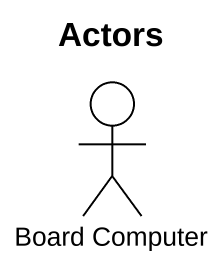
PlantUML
@startuml
title Actors
actor "Board Computer" as Board_Computer
@enduml
